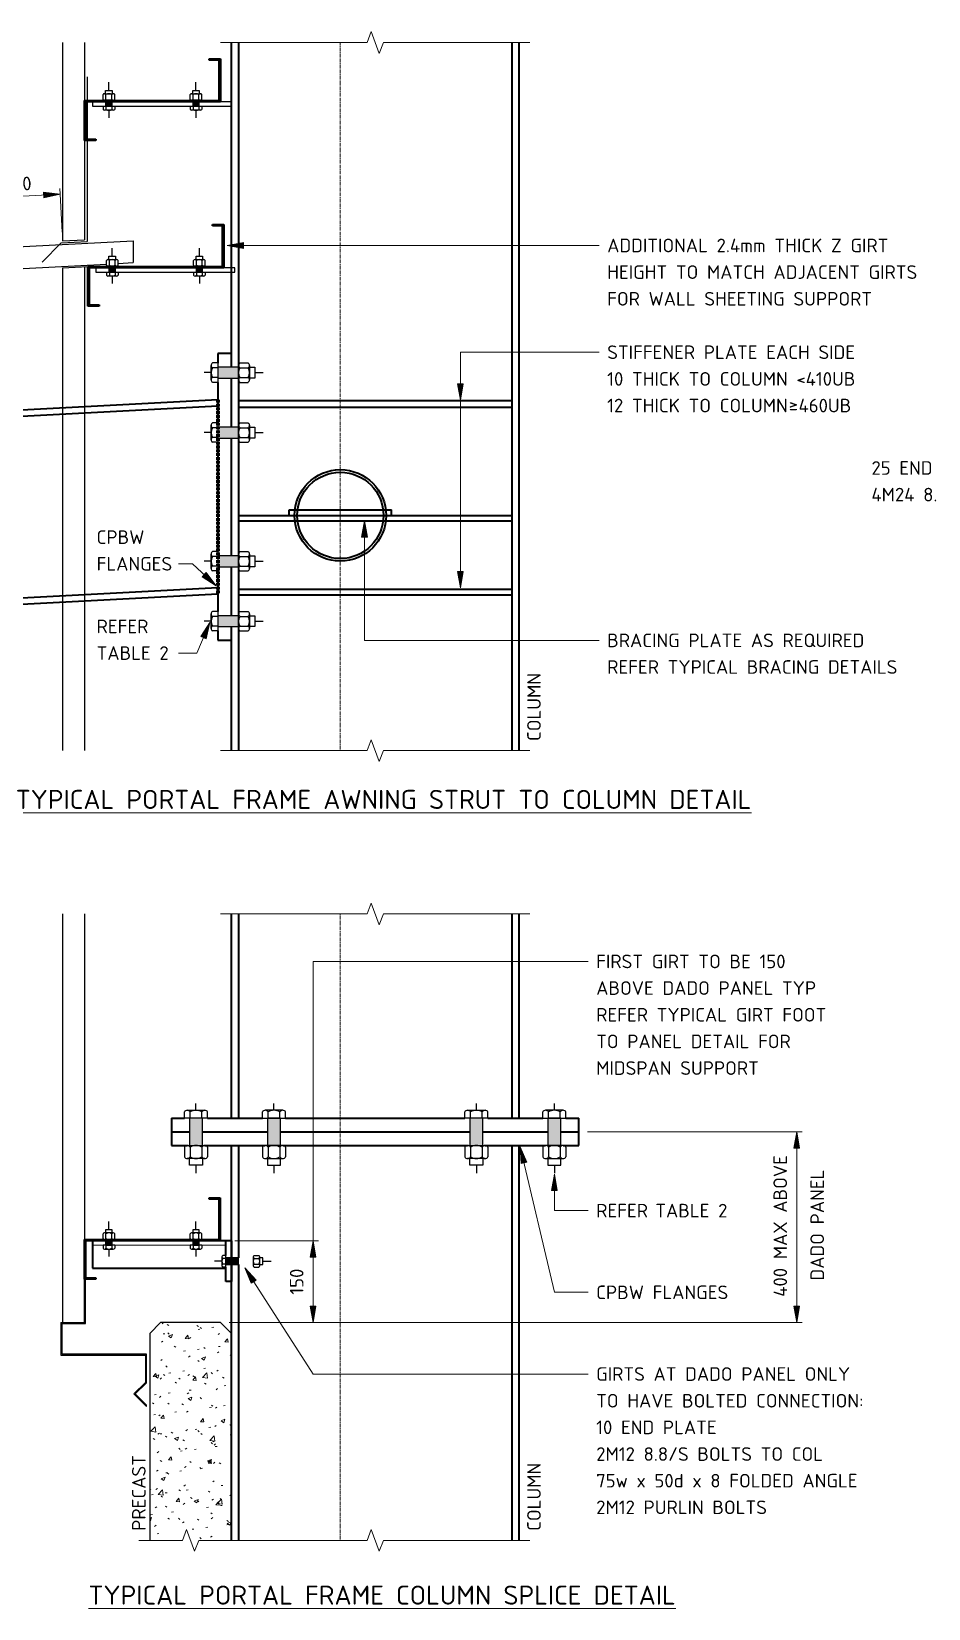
# Model space of a CAD drawing. Header units: millimetres. Extents: x 1310 to 9205, y 2519 to 7555.
# Drawn here: x 4229 to 5876, y 2644 to 5539 of the extents above; entities that cross this region are included whole.
import ezdxf

# ---------------------------------------------------------------- set-up
doc = ezdxf.new("R2010")
doc.units = ezdxf.units.MM
doc.linetypes.add('Centre x0_5', pattern=[10.25, 1.5, -1.25, 6.25, -1.25])
doc.linetypes.add('Dash', pattern=[7, 5, -2])
for name, color, linetype, lineweight in [('A-000-T_TEXT', 231, 'Continuous', 13), ('A-010-D_DIM', 211, 'Continuous', 13), ('A-010-D_DIM-10', 211, 'Continuous', 13), ('A-010-M_LINE', 90, 'Continuous', 13), ('Z-000-T_TEXT', 131, 'Continuous', 18), ('Z-060-M_DETAIL', 92, 'Continuous', 25)]:
    doc.layers.add(name, color=color, linetype=linetype, lineweight=lineweight)
doc.styles.add('ISOCPEUR', font='isocpeur.ttf', dxfattribs={"height": 25})
doc.styles.add('ISOCPEUR_1', font='isocpeur.ttf', dxfattribs={"height": 35})
doc.styles.add('ISOCPEUR_B', font='', dxfattribs={"height": 25})
doc.styles.get('ISOCPEUR_B').set_extended_font_data('ISOCPEUR', bold=True)
doc.dimstyles.new('2_5___Arrow', dxfattribs={"dimscale": 304.8, "dimtxt": 24.899529, "dimasz": 0.098425, "dimexe": 0.032808, "dimexo": 0.052493, "dimgap": 0.032808, "dimtad": 1, "dimdec": 0, "dimzin": 0, "dimdsep": 46, "dimtxsty": 'ISOCPEUR', "dimsah": 1, "dimcen": 0.09, "dimadec": 0, "dimazin": 0, "dimtfac": 1, "dimtdec": 4, "dimtix": 1, "dimtmove": 0, "dimatfit": 3, "dimfxl": 1, "dimtvp": 1, "dimtolj": 1, "dimtzin": 0, "dimlwd": 18, "dimlwe": 18, "dimarcsym": 2})
doc.dimstyles.new('2_5___Arrow___Transparent', dxfattribs={"dimscale": 304.8, "dimtxt": 24.899529, "dimasz": 0.098425, "dimexe": 0.032808, "dimexo": 0.052493, "dimgap": 0.008202, "dimtad": 1, "dimdec": 0, "dimzin": 0, "dimdsep": 46, "dimtxsty": 'ISOCPEUR', "dimsah": 1, "dimcen": 0.09, "dimadec": 0, "dimazin": 0, "dimtfac": 1, "dimtdec": 4, "dimtix": 1, "dimtmove": 0, "dimatfit": 3, "dimfxl": 1, "dimtvp": 1, "dimtolj": 1, "dimtzin": 0, "dimlwd": 18, "dimlwe": 18, "dimarcsym": 2})

# ---------------------------------------------------------------- blocks, each defined once
blk = doc.blocks.new('NRP_Break Line _v2_ - Section-3989034-S-6911 - _INDUSTRIAL_ TYPICAL PORTAL FRAME AND AWNING DETAILS')
at = {"layer": 'Z-060-M_DETAIL', "lineweight": 18}
for p, q in [((0, 0), (249, 0)), ((279, 0), (528, 0))]:
    blk.add_line(p, q, dxfattribs=at)
blk = doc.blocks.new('NRP_Bolt Detailed Section _v2_ - M20-3989036-S-6911 - _INDUSTRIAL_ TYPICAL PORTAL FRAME AND AWNING DETAILS')
at = {"layer": 'Z-060-M_DETAIL'}
blk.add_hatch(color=256, dxfattribs=at).paths.add_polyline_path([(0, -10), (38.2, -10), (38.2, 10), (0, 10)])
for p, q in [((-12.2, -13.3), (-12.2, 13.3)), ((0, 17.8), (-9.6, 17.8)), ((0, 8.9), (-9.6, 8.9)), ((0, 17.8), (0, -17.8)), ((38.2, 10), (0, 10)), ((0, 10), (0, -10)), ((38.2, -13.3), (38.2, 13.3)), ((38.2, -10), (38.2, 10)), ((40.7, 17.8), (55.7, 17.8)), ((40.7, 8.9), (55.7, 8.9)), ((58.2, 13.3), (58.2, -13.3)), ((58.2, 10), (68.2, 10)), ((68.2, 10), (68.2, -10)), ((68.2, 0), (83.2, 0)), ((-12.2, 0), (-25, 0)), ((0, -8.9), (-9.6, -8.9)), ((0, -17.8), (-9.6, -17.8)), ((0, -10), (38.2, -10)), ((40.7, -8.9), (55.7, -8.9)), ((40.7, -17.8), (55.7, -17.8)), ((68.2, -10), (58.2, -10))]:
    blk.add_line(p, q, dxfattribs=at)
for centre, radius, start, end in [((-7, 13.3), 5.16, 120.5102, 239.4898), ((4.6, 0), 16.8, 148.1145, 211.8855), ((43.4, 13.3), 5.16, 120.5102, 239.4898), ((55, 0), 16.8, 148.1145, 211.8855), ((53, 13.3), 5.16, 300.5102, 59.4898), ((41.4, 0), 16.8, 328.1145, 31.8855), ((-7, -13.3), 5.16, 120.5102, 239.4898), ((43.4, -13.3), 5.16, 120.5102, 239.4898), ((53, -13.3), 5.16, 300.5102, 59.4898)]:
    blk.add_arc(centre, radius, start, end, dxfattribs=at)
blk = doc.blocks.new('NRP_Break Line _v2_ - Section-3988991-S-6911 - _INDUSTRIAL_ TYPICAL PORTAL FRAME AND AWNING DETAILS')
at = {"layer": 'Z-060-M_DETAIL', "lineweight": 18}
for p, q in [((0, 0), (249, 0)), ((279, 0), (528, 0))]:
    blk.add_line(p, q, dxfattribs=at)
blk = doc.blocks.new('NRP_Break Line _v2_ - Section-V2-S-6911 - _INDUSTRIAL_ TYPICAL PORTAL FRAME AND AWNING DETAILS')
at = {"layer": 'Z-060-M_DETAIL', "lineweight": 18}
for p, q in [((20, 0), (60, 0)), ((90, 0), (150, 0))]:
    blk.add_line(p, q, dxfattribs=at)
blk = doc.blocks.new('NRP_Bolt Detailed Section _v2_ - M24-3989004-S-6911 - _INDUSTRIAL_ TYPICAL PORTAL FRAME AND AWNING DETAILS')
at = {"layer": 'Z-060-M_DETAIL'}
blk.add_hatch(color=256, dxfattribs=at).paths.add_polyline_path([(0, -12), (50, -12), (50, 12), (0, 12)])
for p, q in [((-14.6, 0), (-27, 0)), ((-14.6, -16), (-14.6, 16)), ((0, 21.3), (-11.6, 21.3)), ((0, 10.7), (-11.6, 10.7)), ((0, 21.3), (0, -21.3)), ((50, 12), (0, 12)), ((0, 12), (0, -12)), ((50, -16), (50, 16)), ((50, -12), (50, 12)), ((53, 21.3), (71, 21.3)), ((53, 10.7), (71, 10.7)), ((74, 16), (74, -16)), ((74, 12), (86, 12)), ((86, 12), (86, -12)), ((86, 0), (101, 0)), ((0, -10.7), (-11.6, -10.7)), ((0, -21.3), (-11.6, -21.3)), ((0, -12), (50, -12)), ((53, -10.7), (71, -10.7)), ((53, -21.3), (71, -21.3)), ((86, -12), (74, -12))]:
    blk.add_line(p, q, dxfattribs=at)
for centre, radius, start, end in [((-8.4, 16), 6.19, 120.5102, 239.4898), ((5.6, 0), 20.2, 148.1145, 211.8855), ((56.2, 16), 6.19, 120.5102, 239.4898), ((70.2, 0), 20.2, 148.1145, 211.8855), ((67.8, 16), 6.19, 300.5102, 59.4898), ((53.8, 0), 20.2, 328.1145, 31.8855), ((-8.4, -16), 6.19, 120.5102, 239.4898), ((56.2, -16), 6.19, 120.5102, 239.4898), ((67.8, -16), 6.19, 300.5102, 59.4898)]:
    blk.add_arc(centre, radius, start, end, dxfattribs=at)
blk = doc.blocks.new('NRP_Bolt Detailed Section _v2_ - M24-3989005-S-6911 - _INDUSTRIAL_ TYPICAL PORTAL FRAME AND AWNING DETAILS')
at = {"layer": 'Z-060-M_DETAIL'}
blk.add_hatch(color=256, dxfattribs=at).paths.add_polyline_path([(0, 12), (0, -12), (50, -12), (50, 12)])
for p, q in [((-14.6, 16), (-14.6, -16)), ((0, 21.3), (-11.6, 21.3)), ((0, 10.7), (-11.6, 10.7)), ((0, -21.3), (0, 21.3)), ((50, 12), (0, 12)), ((0, 12), (0, -12)), ((50, 16), (50, -16)), ((50, -12), (50, 12)), ((53, 21.3), (71, 21.3)), ((53, 10.7), (71, 10.7)), ((74, -16), (74, 16)), ((86, 12), (74, 12)), ((86, -12), (86, 12)), ((-14.6, 0), (-27, 0)), ((0, -10.7), (-11.6, -10.7)), ((0, -21.3), (-11.6, -21.3)), ((0, -12), (50, -12)), ((53, -10.7), (71, -10.7)), ((53, -21.3), (71, -21.3)), ((74, -12), (86, -12)), ((86, 0), (101, 0))]:
    blk.add_line(p, q, dxfattribs=at)
for centre, radius, start, end in [((-8.4, 16), 6.19, 120.5102, 239.4898), ((5.6, 0), 20.2, 148.1145, 211.8855), ((56.2, 16), 6.19, 120.5102, 239.4898), ((70.2, 0), 20.2, 148.1145, 211.8855), ((67.8, 16), 6.19, 300.5102, 59.4898), ((53.8, 0), 20.2, 328.1145, 31.8855), ((-8.4, -16), 6.19, 120.5102, 239.4898), ((56.2, -16), 6.19, 120.5102, 239.4898), ((67.8, -16), 6.19, 300.5102, 59.4898)]:
    blk.add_arc(centre, radius, start, end, dxfattribs=at)
blk = doc.blocks.new('NRP_Purlin Cleat _v2_ - 250-3992021-S-6911 - _INDUSTRIAL_ TYPICAL PORTAL FRAME AND AWNING DETAILS')
at = {"layer": 'Z-060-M_DETAIL'}
for points in [[(8, -71), (8, -59), (-3, -59), (-3, -71)], [(8, -231), (8, -219), (-3, -219), (-3, -231)]]:
    blk.add_hatch(color=256, dxfattribs=at).paths.add_polyline_path(points)
for p, q in [((0, 0), (0, -59)), ((8, 0), (0, 0)), ((8, -54.3), (8, 0)), ((-15, -73), (-15, -57)), ((-4.5, -54.3), (-13.5, -54.3)), ((-3, -57), (-3, -73)), ((8, -54.3), (13.8, -54.3)), ((8, -75.7), (8, -54.3)), ((15.3, -57), (15.3, -73)), ((-21, -65), (-36, -65)), ((-21, -71), (-21, -59)), ((-21, -59), (-15, -59)), ((-15, -71), (-21, -71)), ((-4.5, -59.7), (-13.5, -59.7)), ((-4.5, -70.3), (-13.5, -70.3)), ((-4.5, -75.7), (-13.5, -75.7)), ((-3, -59), (-3, -71)), ((8, -59), (-3, -59)), ((-3, -71), (8, -71)), ((0, -71), (0, -219)), ((8, -71), (8, -59)), ((8, -59.7), (13.8, -59.7)), ((8, -70.3), (13.8, -70.3)), ((8, -214.3), (8, -75.7)), ((8, -75.7), (13.8, -75.7)), ((15.3, -65), (29, -65)), ((-21, -225), (-36, -225)), ((-21, -231), (-21, -219)), ((-21, -219), (-15, -219)), ((-15, -231), (-21, -231)), ((-15, -233), (-15, -217)), ((-4.5, -214.3), (-13.5, -214.3)), ((-4.5, -219.7), (-13.5, -219.7)), ((-4.5, -230.3), (-13.5, -230.3)), ((-3, -217), (-3, -233)), ((-3, -219), (-3, -231)), ((8, -219), (-3, -219)), ((-3, -231), (8, -231)), ((0, -231), (0, -255)), ((8, -214.3), (13.8, -214.3)), ((8, -235.7), (8, -214.3)), ((8, -231), (8, -219)), ((8, -219.7), (13.8, -219.7)), ((8, -230.3), (13.8, -230.3)), ((15.3, -217), (15.3, -233)), ((15.3, -225), (29, -225)), ((-4.5, -235.7), (-13.5, -235.7)), ((0, -255), (8, -255)), ((8, -255), (8, -235.7)), ((8, -235.7), (13.8, -235.7))]:
    blk.add_line(p, q, dxfattribs=at)
for centre, radius, start, end in [((-11.9, -57), 3.1, 120.5102, 239.4898), ((-6.1, -57), 3.1, 300.5102, 59.4898), ((12.2, -57), 3.1, 300.5102, 59.4898), ((-4.9, -65), 10.1, 148.1145, 211.8855), ((-11.9, -73), 3.1, 120.5102, 239.4898), ((-13.1, -65), 10.1, 328.1145, 31.8855), ((-6.1, -73), 3.1, 300.5102, 59.4898), ((5.2, -65), 10.1, 328.1145, 31.8855), ((12.2, -73), 3.1, 300.5102, 59.4898), ((-11.9, -217), 3.1, 120.5102, 239.4898), ((-4.9, -225), 10.1, 148.1145, 211.8855), ((-11.9, -233), 3.1, 120.5102, 239.4898), ((-6.1, -217), 3.1, 300.5102, 59.4898), ((-13.1, -225), 10.1, 328.1145, 31.8855), ((-6.1, -233), 3.1, 300.5102, 59.4898), ((12.2, -217), 3.1, 300.5102, 59.4898), ((5.2, -225), 10.1, 328.1145, 31.8855), ((12.2, -233), 3.1, 300.5102, 59.4898)]:
    blk.add_arc(centre, radius, start, end, dxfattribs=at)
blk = doc.blocks.new('NRP_Bolt Detailed Section _v2_ - M12-3992074-S-6911 - _INDUSTRIAL_ TYPICAL PORTAL FRAME AND AWNING DETAILS')
at = {"layer": 'Z-060-M_DETAIL'}
blk.add_hatch(color=256, dxfattribs=at).paths.add_polyline_path([(0, 6), (0, -6), (23.2, -6), (23.2, 6)])
for p, q in [((-7.3, 8), (-7.3, -8)), ((0, 10.7), (-5.8, 10.7)), ((0, 5.3), (-5.8, 5.3)), ((0, -10.7), (0, 10.7)), ((23.2, 6), (0, 6)), ((0, 6), (0, -6)), ((23.2, -6), (23.2, 6)), ((50, 8), (50, -8)), ((51.5, 10.7), (60.5, 10.7)), ((51.5, 5.3), (60.5, 5.3)), ((62, -8), (62, 8)), ((68, 6), (62, 6)), ((68, -6), (68, 6)), ((-7.3, 0), (-21, 0)), ((0, -5.3), (-5.8, -5.3)), ((0, -10.7), (-5.8, -10.7)), ((0, -6), (23.2, -6)), ((51.5, -5.3), (60.5, -5.3)), ((51.5, -10.7), (60.5, -10.7)), ((62, -6), (68, -6)), ((68, 0), (83, 0))]:
    blk.add_line(p, q, dxfattribs=at)
for centre, radius, start, end in [((-4.2, 8), 3.1, 120.5102, 239.4898), ((2.8, 0), 10.1, 148.1145, 211.8855), ((53.1, 8), 3.1, 120.5102, 239.4898), ((60.1, 0), 10.1, 148.1145, 211.8855), ((58.9, 8), 3.1, 300.5102, 59.4898), ((51.9, 0), 10.1, 328.1145, 31.8855), ((-4.2, -8), 3.1, 120.5102, 239.4898), ((53.1, -8), 3.1, 120.5102, 239.4898), ((58.9, -8), 3.1, 300.5102, 59.4898)]:
    blk.add_arc(centre, radius, start, end, dxfattribs=at)
blk = doc.blocks.new('NRP_Bolt Detailed Section _v2_ - M12-3988971-S-6911 - _INDUSTRIAL_ TYPICAL PORTAL FRAME AND AWNING DETAILS')
at = {"layer": 'Z-060-M_DETAIL'}
blk.add_hatch(color=256, dxfattribs=at).paths.add_polyline_path([(0, 6), (0, -6), (10.4, -6), (10.4, 6)])
for p, q in [((-7.3, 8), (-7.3, -8)), ((0, 10.7), (-5.8, 10.7)), ((0, 5.3), (-5.8, 5.3)), ((0, -10.7), (0, 10.7)), ((10.4, 6), (0, 6)), ((0, 6), (0, -6)), ((10.4, 8), (10.4, -8)), ((10.4, -6), (10.4, 6)), ((11.9, 10.7), (20.9, 10.7)), ((11.9, 5.3), (20.9, 5.3)), ((22.4, -8), (22.4, 8)), ((28.4, 6), (22.4, 6)), ((28.4, -6), (28.4, 6)), ((-7.3, 0), (-21, 0)), ((0, -5.3), (-5.8, -5.3)), ((0, -10.7), (-5.8, -10.7)), ((0, -6), (10.4, -6)), ((11.9, -5.3), (20.9, -5.3)), ((11.9, -10.7), (20.9, -10.7)), ((22.4, -6), (28.4, -6)), ((28.4, 0), (43.4, 0))]:
    blk.add_line(p, q, dxfattribs=at)
for centre, radius, start, end in [((-4.2, 8), 3.1, 120.5102, 239.4898), ((2.8, 0), 10.1, 148.1145, 211.8855), ((13.5, 8), 3.1, 120.5102, 239.4898), ((20.5, 0), 10.1, 148.1145, 211.8855), ((19.3, 8), 3.1, 300.5102, 59.4898), ((12.3, 0), 10.1, 328.1145, 31.8855), ((-4.2, -8), 3.1, 120.5102, 239.4898), ((13.5, -8), 3.1, 120.5102, 239.4898), ((19.3, -8), 3.1, 300.5102, 59.4898)]:
    blk.add_arc(centre, radius, start, end, dxfattribs=at)
blk = doc.blocks.new('DIMBLOCK13-S-6911 - _INDUSTRIAL_ TYPICAL PORTAL FRAME AND AWNING DETAILS')
at = {"layer": 'A-010-D_DIM-10', "lineweight": 18}
for points in [[(5634.4, 3518.5), (5629.1, 3488.5), (5639.6, 3488.5)], [(5634.4, 3168.5), (5639.6, 3198.5), (5629.1, 3198.5)]]:
    blk.add_hatch(color=256, dxfattribs=at).paths.add_polyline_path(points)
for p, q in [((5634.4, 3518.5), (5250.4, 3518.5)), ((5634.4, 3518.5), (5629.1, 3488.5)), ((5634.4, 3518.5), (5634.4, 3168.5)), ((5639.6, 3488.5), (5634.4, 3518.5)), ((5634.4, 3518.5), (5644.4, 3518.5)), ((5629.1, 3488.5), (5639.6, 3488.5)), ((5639.6, 3198.5), (5629.1, 3198.5)), ((5629.1, 3198.5), (5634.4, 3168.5)), ((5634.4, 3168.5), (5639.6, 3198.5)), ((5634.4, 3168.5), (4592.4, 3168.5)), ((5634.4, 3168.5), (5644.4, 3168.5))]:
    blk.add_line(p, q, dxfattribs=at)
at = {"layer": 'A-010-D_DIM-10', "color": 0, "lineweight": 18, "char_height": 25, "attachment_point": 1, "rotation": 90, "line_spacing_factor": 1.149209, "style": 'ISOCPEUR'}
for s, insert, width in [('400 MAX ABOVE', (5591.7, 3215.7), 306.839), ('DADO PANEL', (5659.6, 3245.6), 235.013)]:
    blk.add_mtext(s, dxfattribs=dict(at, insert=insert, width=width))
blk = doc.blocks.new('DIMBLOCK14-S-6911 - _INDUSTRIAL_ TYPICAL PORTAL FRAME AND AWNING DETAILS')
at = {"layer": 'A-010-D_DIM-10', "lineweight": 18}
for points in [[(4746.4, 3318.5), (4741.1, 3288.5), (4751.6, 3288.5)], [(4746.4, 3168.5), (4751.6, 3198.5), (4741.1, 3198.5)]]:
    blk.add_hatch(color=256, dxfattribs=at).paths.add_polyline_path(points)
for p, q in [((4746.4, 3318.5), (4602.4, 3318.5)), ((4746.4, 3318.5), (4741.1, 3288.5)), ((4746.4, 3318.5), (4746.4, 3168.5)), ((4751.6, 3288.5), (4746.4, 3318.5)), ((4746.4, 3318.5), (4756.4, 3318.5)), ((4741.1, 3288.5), (4751.6, 3288.5)), ((4751.6, 3198.5), (4741.1, 3198.5)), ((4741.1, 3198.5), (4746.4, 3168.5)), ((4746.4, 3168.5), (4751.6, 3198.5)), ((4746.4, 3168.5), (4592.4, 3168.5)), ((4746.4, 3168.5), (4756.4, 3168.5))]:
    blk.add_line(p, q, dxfattribs=at)
at = {"layer": 'A-010-D_DIM-10', "color": 0, "lineweight": 18, "insert": (4703.7, 3219.6), "char_height": 25, "width": 57.46, "attachment_point": 1, "rotation": 90, "line_spacing_factor": 1.149209, "style": 'ISOCPEUR'}
blk.add_mtext('150', dxfattribs=at)
blk = doc.blocks.new('DIMBLOCK22-S-6911 - _INDUSTRIAL_ TYPICAL PORTAL FRAME AND AWNING DETAILS')
at = {"layer": 'A-010-D_DIM-10', "lineweight": 18}
for points in [[(4281.8, 5240.1), (4251.6, 5243.8), (4252.2, 5233.3)], [(4131.6, 5232.2), (4161.8, 5228.5), (4161.3, 5239.1)]]:
    blk.add_hatch(color=256, dxfattribs=at).paths.add_polyline_path(points)
for p, q in [((4131.6, 5232.2), (4131.1, 5242.2)), ((4281.8, 5240.1), (4131.6, 5232.2)), ((4281.8, 5240.1), (4251.6, 5243.8)), ((4251.6, 5243.8), (4252.2, 5233.3)), ((4252.2, 5233.3), (4281.8, 5240.1)), ((4281.8, 5240.1), (4281.3, 5250.1)), ((4281.8, 5240.1), (4285.5, 5170)), ((4161.3, 5239.1), (4131.6, 5232.2)), ((4131.6, 5232.2), (4161.8, 5228.5)), ((4131.6, 5232.2), (4138.5, 5101.4)), ((4161.8, 5228.5), (4161.3, 5239.1))]:
    blk.add_line(p, q, dxfattribs=at)
at = {"layer": 'A-010-D_DIM-10', "color": 0, "lineweight": 18, "insert": (4181, 5270), "char_height": 25, "width": 57.46, "attachment_point": 1, "rotation": 3, "line_spacing_factor": 1.149209, "style": 'ISOCPEUR'}
blk.add_mtext('150', dxfattribs=at)

msp = doc.modelspace()

# ---------------------------------------------------------------- hatches: boundary and pattern name
at = {"layer": 'A-000-T_TEXT', "lineweight": 18}
for points in [[(4588.4, 5145.8), (4618.4, 5140.5), (4618.4, 5151.1)], [(5016.8, 4861.9), (5022.1, 4891.9), (5011.5, 4891.9)], [(4840.8, 4640.4), (4835.5, 4610.4), (4846.1, 4610.4)], [(5016.8, 4517.4), (5022.1, 4547.4), (5011.5, 4547.4)], [(4568.3, 4520.8), (4550.1, 4545.2), (4542.8, 4537.5)], [(4556.7, 4453.6), (4540.2, 4428), (4549.9, 4423.9)], [(5126.9, 3490.9), (5128.6, 3460.5), (5138.9, 3462.9)], [(5189.4, 3441.1), (5184.2, 3411.1), (5194.7, 3411.1)], [(4621.3, 3268.8), (4633, 3240.7), (4641.9, 3246.4)]]:
    msp.add_hatch(color=7, dxfattribs=at).paths.add_polyline_path(points)
at = {"layer": 'Z-060-M_DETAIL', "lineweight": 18}
h = msp.add_hatch(dxfattribs=at)
h.set_pattern_fill('FP_1', color=8, style=0, pattern_type=2)
h.set_pattern_definition([(50, (0, 0), (72.87376, -6.3761), [7.62, -83.82]), (355, (0, 0), (-14.097, 76.4224), [6.096, -67.056]), (100.451, (6.07, -0.53), (58.777, 70.0469), [6.476, -71.236]), (46.184, (0, 20.32), (108.4314, -16.8175), [11.43, -125.73]), (96.636, (9.04, 18.92), (94.961, 98.9709), [9.714, -106.854]), (351.184, (0, 20.32), (94.9623, 98.9702), [9.144, -100.584]), (21, (10.16, 15.24), (60.64565, -40.90654), [7.62, -83.82]), (326, (10.16, 15.24), (24.7208, 73.6749), [6.096, -67.056]), (71.451, (15.214, 11.83), (85.3669, 32.7687), [6.476, -71.236]), (37.5, (0, 0), (1.23552, 33.82243), [3.353, -62.89, 3.353, -64.719, -67.31]), (37.5, (0, 0), (1.23552, 33.82243), [-134.315, 3.353, -63.957]), (7.5, (0, 0), (26.72815, 40.07255), [3.353, -35.458, 3.353, -61.366, -25.654]), (7.5, (0, 0), (26.72815, 40.07255), [-103.53, 3.353, -22.301]), (327.5, (-22.657, 0), (54.23632, -2.29212), [3.353, -22.047, 3.353, -75.895, -105.156]), (327.5, (-22.657, 0), (54.23632, -2.29212), [-104.648, 3.353, -101.803]), (317.5, (-32.817, 0), (59.25158, 10.17014), [3.353, -29.667, 3.353, -49.276, -74.676]), (317.5, (-32.817, 0), (59.25158, 10.17014), [-85.649, 3.353, -71.323])])
h.paths.add_polyline_path([(4596.4, 2768.5), (4596.4, 3148.5), (4576.4, 3168.5), (4466.4, 3168.5), (4446.4, 3148.5), (4446.4, 2768.5), (4506.4, 2768.5), (4513.9, 2788.5), (4520.8, 2770), (4536.9, 2770), (4536.4, 2768.5), (4576.4, 2768.5)])

# ---------------------------------------------------------------- linework, layer by layer
at = {"layer": 'A-000-T_TEXT', "color": 7, "lineweight": 18}
for p, q in [((4618.4, 5151.1), (4588.4, 5145.8)), ((4588.4, 5145.8), (4618.4, 5140.5)), ((4588.4, 5145.8), (5271.4, 5145.8)), ((4618.4, 5140.5), (4618.4, 5151.1)), ((5016.8, 4949.8), (5271.4, 4949.8)), ((5016.8, 4861.9), (5016.8, 4949.8)), ((5016.8, 4949.8), (5271.4, 4949.8)), ((5016.8, 4517.4), (5016.8, 4949.8)), ((5022.1, 4891.9), (5011.5, 4891.9)), ((5011.5, 4891.9), (5016.8, 4861.9)), ((5016.8, 4861.9), (5022.1, 4891.9)), ((4840.8, 4640.4), (4835.5, 4610.4)), ((4846.1, 4610.4), (4840.8, 4640.4)), ((4840.8, 4640.4), (4840.8, 4420.8)), ((4835.5, 4610.4), (4846.1, 4610.4)), ((4500.2, 4561.4), (4499.5, 4561.4)), ((4525.1, 4561.4), (4500.2, 4561.4)), ((4568.3, 4520.8), (4525.1, 4561.4)), ((5022.1, 4547.4), (5011.5, 4547.4)), ((5011.5, 4547.4), (5016.8, 4517.4)), ((5016.8, 4517.4), (5022.1, 4547.4)), ((4550.1, 4545.2), (4542.8, 4537.5)), ((4542.8, 4537.5), (4568.3, 4520.8)), ((4568.3, 4520.8), (4550.1, 4545.2)), ((4556.7, 4453.6), (4533.1, 4397.5)), ((4556.7, 4453.6), (4540.2, 4428)), ((4549.9, 4423.9), (4556.7, 4453.6)), ((4540.2, 4428), (4549.9, 4423.9)), ((4840.8, 4420.8), (5271.4, 4420.8)), ((4500.2, 4397.5), (4499.5, 4397.5)), ((4533.1, 4397.5), (4500.2, 4397.5)), ((4746.4, 3831.4), (5251.2, 3831.4)), ((4746.4, 3318.3), (4746.4, 3831.4)), ((5126.9, 3490.9), (5128.6, 3460.5)), ((5138.9, 3462.9), (5126.9, 3490.9)), ((5126.9, 3490.9), (5189.4, 3223.9)), ((5128.6, 3460.5), (5138.9, 3462.9)), ((5189.4, 3441.1), (5184.2, 3411.1)), ((5194.7, 3411.1), (5189.4, 3441.1)), ((5189.4, 3441.1), (5189.4, 3373.9)), ((5184.2, 3411.1), (5194.7, 3411.1)), ((5189.4, 3373.9), (5251.2, 3373.9)), ((4621.3, 3268.8), (4633, 3240.7)), ((4641.9, 3246.4), (4621.3, 3268.8)), ((4621.3, 3268.8), (4746.4, 3073.9)), ((4633, 3240.7), (4641.9, 3246.4)), ((5189.4, 3223.9), (5251.2, 3223.9)), ((4746.4, 3073.9), (5251.2, 3073.9))]:
    msp.add_line(p, q, dxfattribs=at)
at = {"layer": 'A-010-M_LINE', "lineweight": 25}
for p, q in [((4286.4, 5518.5), (4286.4, 5154.1)), ((4326.4, 5518.5), (4326.4, 5156.2)), ((4331.4, 5455.5), (4331.4, 5152.9)), ((2839.4, 5071.7), (4416.3, 5154.3)), ((4286.4, 5154.1), (4326.4, 5156.2)), ((4416.3, 5154.3), (4416.3, 5114.3)), ((4283.8, 5150.4), (4248.7, 5115.3)), ((4283.8, 5150.4), (4331.4, 5152.9)), ((2841.5, 5031.8), (4366.9, 5111.7)), ((4286.4, 5105), (4332.6, 5107.4)), ((4286.4, 5105), (4286.4, 4218.5)), ((4326.4, 5107.1), (4326.4, 4218.5)), ((4388.3, 5112.8), (4416.3, 5114.3)), ((4286.4, 3918.5), (4286.4, 3168.5)), ((4326.4, 3918.5), (4326.4, 3168.5)), ((4326.4, 3168.5), (4326.4, 3284.5)), ((4328.4, 3284.5), (4326.4, 3284.5)), ((4328.4, 3166.5), (4328.4, 3284.5)), ((4283.4, 3168.5), (4326.4, 3168.5)), ((4283.4, 3168.5), (4283.4, 3108.5)), ((4285.4, 3166.5), (4328.4, 3166.5)), ((4285.4, 3110.5), (4285.4, 3166.5)), ((4286.4, 3168.5), (4326.4, 3168.5)), ((4466.4, 3168.5), (4446.4, 3148.5)), ((4576.4, 3168.5), (4466.4, 3168.5)), ((4596.4, 3148.5), (4576.4, 3168.5)), ((4446.4, 3148.5), (4446.4, 2768.5)), ((4596.4, 2768.5), (4596.4, 3148.5)), ((4283.4, 3108.5), (4438.4, 3108.5)), ((4440.4, 3110.5), (4285.4, 3110.5)), ((4438.4, 3108.5), (4438.4, 3058.5)), ((4440.4, 3057.7), (4440.4, 3110.5)), ((4438.4, 3058.5), (4417.1, 3037.3)), ((4420, 3037.3), (4440.4, 3057.7)), ((4417.1, 3037.3), (4440.4, 3014.1)), ((4440.4, 3016.9), (4420, 3037.3)), ((4440.4, 3014.1), (4440.4, 3016.9))]:
    msp.add_line(p, q, dxfattribs=at)
at = {"layer": 'A-010-M_LINE', "lineweight": 35}
for p, q in [((4596.4, 4922.3), (4596.4, 5518.5)), ((4609.6, 5518.5), (4609.6, 4925.6)), ((5111.2, 5518.5), (5111.2, 4218.5)), ((5124.4, 5518.5), (5124.4, 4218.5)), ((4555.4, 5486), (4555.4, 5488.4)), ((4555.4, 5488.4), (4576.4, 5488.4)), ((4574, 5486), (4555.4, 5486)), ((4574, 5411.8), (4574, 5486)), ((4576.4, 5488.4), (4576.4, 5409.4)), ((4326.4, 5338.8), (4326.4, 5411.8)), ((4326.4, 5411.8), (4574, 5411.8)), ((4576.4, 5409.4), (4328.8, 5409.4)), ((4328.8, 5409.4), (4328.8, 5341.2)), ((4347.4, 5338.8), (4326.4, 5338.8)), ((4328.8, 5341.2), (4347.4, 5341.2)), ((4347.4, 5341.2), (4347.4, 5338.8)), ((4561.6, 5181.6), (4561.6, 5184)), ((4561.6, 5184), (4582.6, 5184)), ((4582.6, 5184), (4582.6, 5105)), ((4580.2, 5181.6), (4561.6, 5181.6)), ((4580.2, 5107.4), (4580.2, 5181.6)), ((4332.6, 5034.4), (4332.6, 5107.4)), ((4332.6, 5107.4), (4580.2, 5107.4)), ((4582.6, 5105), (4335, 5105)), ((4335, 5105), (4335, 5036.8)), ((4353.6, 5034.4), (4332.6, 5034.4)), ((4335, 5036.8), (4353.6, 5036.8)), ((4353.6, 5036.8), (4353.6, 5034.4)), ((4571.4, 4947.3), (4571.4, 4930)), ((4596.4, 4947.3), (4571.4, 4947.3)), ((4571.4, 4894.5), (4571.4, 4820)), ((4596.4, 4812.3), (4596.4, 4902.3)), ((4609.6, 4898.9), (4609.6, 4815.6)), ((4571.4, 4862.3), (2855.1, 4772.3)), ((4571.4, 4850.7), (2855.7, 4760.8)), ((4609.6, 4860.9), (5111.2, 4860.9)), ((4609.6, 4848.9), (5111.2, 4848.9)), ((4571.4, 4784.5), (4571.4, 4583.8)), ((4596.4, 4576), (4596.4, 4792.3)), ((4609.6, 4788.9), (4609.6, 4579.4)), ((4609.6, 4650.2), (5111.2, 4650.2)), ((4609.6, 4640.2), (5111.2, 4640.2)), ((4702.4, 4660.2), (4890.4, 4660.2)), ((4702.4, 4650.2), (4702.4, 4660.2)), ((4890.4, 4650.2), (4890.4, 4660.2)), ((4571.4, 4548.3), (4571.4, 4473.8)), ((4596.4, 4466), (4596.4, 4556)), ((4609.6, 4552.7), (4609.6, 4469.4)), ((4571.4, 4517.3), (2873.1, 4428.3)), ((4571.4, 4505.8), (2873.7, 4416.8)), ((4609.6, 4514.7), (5111.2, 4514.7)), ((4609.6, 4504.7), (5111.2, 4504.7)), ((4571.4, 4438.3), (4571.4, 4421)), ((4596.4, 4218.5), (4596.4, 4446)), ((4609.6, 4442.7), (4609.6, 4218.5)), ((4571.4, 4421), (4596.4, 4421)), ((4596.4, 3543.5), (4596.4, 3918.5)), ((4609.6, 3918.5), (4609.6, 3543.5)), ((5111.2, 3918.5), (5111.2, 3543.5)), ((5124.4, 3918.5), (5124.4, 3543.5)), ((4486.4, 3543.5), (4510, 3543.5)), ((4486.4, 3543.5), (4486.4, 3493.5)), ((4552.7, 3543.5), (4653.2, 3543.5)), ((4695.9, 3543.5), (5024.8, 3543.5)), ((5067.5, 3543.5), (5168, 3543.5)), ((5210.7, 3543.5), (5234.4, 3543.5)), ((5234.4, 3493.5), (5234.4, 3543.5)), ((4486.4, 3518.5), (4519.4, 3518.5)), ((4543.4, 3518.5), (4662.6, 3518.5)), ((4686.6, 3518.5), (5034.2, 3518.5)), ((5058.2, 3518.5), (5177.4, 3518.5)), ((5201.4, 3518.5), (5234.4, 3518.5)), ((4486.4, 3493.5), (4515.4, 3493.5)), ((4547.4, 3493.5), (4658.6, 3493.5)), ((4596.4, 3287), (4596.4, 3493.5)), ((4609.6, 3493.5), (4609.6, 3287)), ((4690.6, 3493.5), (5030.2, 3493.5)), ((5062.2, 3493.5), (5173.4, 3493.5)), ((5111.2, 3493.5), (5111.2, 2768.5)), ((5124.4, 3493.5), (5124.4, 2768.5)), ((5205.4, 3493.5), (5234.4, 3493.5)), ((4555.4, 3395.1), (4555.4, 3397.5)), ((4555.4, 3397.5), (4576, 3397.5)), ((4574, 3395.1), (4555.4, 3395.1)), ((4574, 3320.9), (4574, 3395.1)), ((4576, 3397.5), (4576, 3318.5)), ((4326.4, 3247.9), (4326.4, 3320.9)), ((4326.4, 3320.9), (4363.4, 3320.9)), ((4365.4, 3318.5), (4328.8, 3318.5)), ((4328.8, 3318.5), (4328.8, 3250.3)), ((4341.4, 3318.5), (4341.4, 3268.5)), ((4525.4, 3318.5), (4377.4, 3318.5)), ((4379.4, 3320.9), (4523.4, 3320.9)), ((4586.4, 3318.5), (4537.4, 3318.5)), ((4539.4, 3320.9), (4574, 3320.9)), ((4586.4, 3291.7), (4586.4, 3318.5)), ((4596.4, 3318.5), (4586.4, 3318.5)), ((4596.4, 3318.5), (4596.4, 3287)), ((4596.4, 2768.5), (4596.4, 3275)), ((4596.4, 3275), (4596.4, 3243.5)), ((4609.6, 3275), (4609.6, 2768.5)), ((4347.4, 3247.9), (4326.4, 3247.9)), ((4328.8, 3250.3), (4347.4, 3250.3)), ((4341.4, 3268.5), (4586.4, 3268.5)), ((4347.4, 3250.3), (4347.4, 3247.9)), ((4586.4, 3243.5), (4586.4, 3270.4)), ((4596.4, 3243.5), (4586.4, 3243.5))]:
    msp.add_line(p, q, dxfattribs=at)
at = {"layer": 'A-010-M_LINE', "linetype": 'Centre x0_5', "lineweight": 18}
for p, q in [((4796.4, 4218.5), (4796.4, 5518.5)), ((4796.4, 2768.5), (4796.4, 3918.5))]:
    msp.add_line(p, q, dxfattribs=at)
at = {"layer": 'A-010-M_LINE', "linetype": 'Dash', "lineweight": 100}
msp.add_line((4571.4, 4862.3), (4571.4, 4505.8), dxfattribs=at)
at = {"layer": 'A-010-M_LINE', "lineweight": 18}
for p, q in [((4365.4, 3318.5), (4341.4, 3318.5)), ((4341.4, 3318.5), (4341.4, 3310.5)), ((4341.4, 3310.5), (4360.7, 3310.5)), ((4525.4, 3318.5), (4377.4, 3318.5)), ((4382, 3310.5), (4520.7, 3310.5)), ((4586.4, 3318.5), (4537.4, 3318.5)), ((4542, 3310.5), (4586.4, 3310.5)), ((4586.4, 3310.5), (4586.4, 3318.5))]:
    msp.add_line(p, q, dxfattribs=at)
at = {"layer": 'A-010-M_LINE', "lineweight": 35}
for radius in [84, 79.2]:
    msp.add_circle((4796.4, 4650.2), radius, dxfattribs=at)
at = {"layer": 'Z-000-T_TEXT'}
for p, q in [((4845.4, 5518.5), (4852.9, 5538.5)), ((4852.9, 5538.5), (4867.9, 5498.5)), ((4596.4, 5518.5), (4576.4, 5518.5)), ((4867.9, 5498.5), (4875.4, 5518.5)), ((5124.4, 5518.5), (5144.4, 5518.5)), ((4852.9, 4238.5), (4845.4, 4218.5)), ((4867.9, 4198.5), (4852.9, 4238.5)), ((4596.4, 4218.5), (4576.4, 4218.5)), ((4875.4, 4218.5), (4867.9, 4198.5)), ((5124.4, 4218.5), (5144.4, 4218.5)), ((4845.4, 3918.5), (4852.9, 3938.5)), ((4852.9, 3938.5), (4867.9, 3898.5)), ((4596.4, 3918.5), (4576.4, 3918.5)), ((4867.9, 3898.5), (4875.4, 3918.5)), ((5124.4, 3918.5), (5144.4, 3918.5)), ((4513.9, 2788.5), (4506.4, 2768.5)), ((4528.9, 2748.5), (4513.9, 2788.5)), ((4852.9, 2788.5), (4845.4, 2768.5)), ((4867.9, 2748.5), (4852.9, 2788.5)), ((4446.4, 2768.5), (4426.4, 2768.5)), ((4536.4, 2768.5), (4528.9, 2748.5)), ((4596.4, 2768.5), (4576.4, 2768.5)), ((4875.4, 2768.5), (4867.9, 2748.5)), ((5124.4, 2768.5), (5144.4, 2768.5))]:
    msp.add_line(p, q, dxfattribs=at)

# ---------------------------------------------------------------- block references
at = {"layer": 'Z-060-M_DETAIL', "lineweight": 18}
for p in [(4596.4, 5518.5), (4596.4, 3918.5)]:
    msp.add_blockref('NRP_Break Line _v2_ - Section-3988991-S-6911 - _INDUSTRIAL_ TYPICAL PORTAL FRAME AND AWNING DETAILS', p, dxfattribs=at)
at = {"layer": 'Z-060-M_DETAIL'}
for name, p, rotation in [('NRP_Purlin Cleat _v2_ - 250-3992021-S-6911 - _INDUSTRIAL_ TYPICAL PORTAL FRAME AND AWNING DETAILS', (4596.4, 5409.4), 270.0000000000002), ('NRP_Purlin Cleat _v2_ - 250-3992021-S-6911 - _INDUSTRIAL_ TYPICAL PORTAL FRAME AND AWNING DETAILS', (4602.6, 5105), 270.0000000000002), ('NRP_Bolt Detailed Section _v2_ - M24-3989004-S-6911 - _INDUSTRIAL_ TYPICAL PORTAL FRAME AND AWNING DETAILS', (4531.4, 3543.5), 269.9999999999997), ('NRP_Bolt Detailed Section _v2_ - M24-3989005-S-6911 - _INDUSTRIAL_ TYPICAL PORTAL FRAME AND AWNING DETAILS', (4674.6, 3543.5), 270.0000000000003), ('NRP_Bolt Detailed Section _v2_ - M24-3989004-S-6911 - _INDUSTRIAL_ TYPICAL PORTAL FRAME AND AWNING DETAILS', (5046.2, 3543.5), 269.9999999999997), ('NRP_Bolt Detailed Section _v2_ - M24-3989005-S-6911 - _INDUSTRIAL_ TYPICAL PORTAL FRAME AND AWNING DETAILS', (5189.4, 3543.5), 270.0000000000003), ('NRP_Bolt Detailed Section _v2_ - M12-3988971-S-6911 - _INDUSTRIAL_ TYPICAL PORTAL FRAME AND AWNING DETAILS', (4371.4, 3310.5), 90), ('NRP_Bolt Detailed Section _v2_ - M12-3988971-S-6911 - _INDUSTRIAL_ TYPICAL PORTAL FRAME AND AWNING DETAILS', (4531.4, 3310.5), 90)]:
    msp.add_blockref(name, p, dxfattribs=dict(at, rotation=rotation))
for name, p in [('NRP_Bolt Detailed Section _v2_ - M20-3989036-S-6911 - _INDUSTRIAL_ TYPICAL PORTAL FRAME AND AWNING DETAILS', (4571.4, 4912.3)), ('NRP_Bolt Detailed Section _v2_ - M20-3989036-S-6911 - _INDUSTRIAL_ TYPICAL PORTAL FRAME AND AWNING DETAILS', (4571.4, 4802.3)), ('NRP_Bolt Detailed Section _v2_ - M20-3989036-S-6911 - _INDUSTRIAL_ TYPICAL PORTAL FRAME AND AWNING DETAILS', (4571.4, 4566)), ('NRP_Bolt Detailed Section _v2_ - M20-3989036-S-6911 - _INDUSTRIAL_ TYPICAL PORTAL FRAME AND AWNING DETAILS', (4571.4, 4456)), ('NRP_Bolt Detailed Section _v2_ - M12-3992074-S-6911 - _INDUSTRIAL_ TYPICAL PORTAL FRAME AND AWNING DETAILS', (4586.4, 3281))]:
    msp.add_blockref(name, p, dxfattribs=at)
at = {"layer": 'Z-060-M_DETAIL', "lineweight": 18, "rotation": 180}
for name, p in [('NRP_Break Line _v2_ - Section-3989034-S-6911 - _INDUSTRIAL_ TYPICAL PORTAL FRAME AND AWNING DETAILS', (5124.4, 4218.5)), ('NRP_Break Line _v2_ - Section-V2-S-6911 - _INDUSTRIAL_ TYPICAL PORTAL FRAME AND AWNING DETAILS', (4596.4, 2768.5)), ('NRP_Break Line _v2_ - Section-3989034-S-6911 - _INDUSTRIAL_ TYPICAL PORTAL FRAME AND AWNING DETAILS', (5124.4, 2768.5))]:
    msp.add_blockref(name, p, dxfattribs=at)

# ---------------------------------------------------------------- texts
at = {"layer": 'A-000-T_TEXT', "color": 7, "lineweight": 18, "attachment_point": 1}
for s, insert, char_height, width, style in [('ADDITIONAL 2.4mm THICK Z GIRT', (5286.4, 5158.3), 25, 604.472, 'ISOCPEUR'), ('HEIGHT TO MATCH ADJACENT GIRTS', (5286.4, 5109.4), 25, 666.202, 'ISOCPEUR'), ('FOR WALL SHEETING SUPPORT', (5286.4, 5060.4), 25, 570, 'ISOCPEUR'), ('STIFFENER PLATE EACH SIDE', (5286.4, 4962.3), 25, 538.734, 'ISOCPEUR'), ('10 THICK TO COLUMN <410UB', (5286.4, 4913.3), 25, 534.726, 'ISOCPEUR'), ('12 THICK TO COLUMN ', (5286.4, 4864.4), 25, 404.05, 'ISOCPEUR'), ('460UB', (5637.7, 4864.4), 25, 115.443, 'ISOCPEUR'), ('≥', (5619.8, 4864.4), 25, 21.646, 'ISOCPEUR'), ('25 END PLATE 6CFW', (5771.6, 4749.8), 25, 385.612, 'ISOCPEUR'), ('4M24 8.8/TB BOLTS', (5771.6, 4700.9), 25, 373.586, 'ISOCPEUR'), ('CPBW', (4348.9, 4622.8), 25, 103.418, 'ISOCPEUR'), ('FLANGES', (4348.9, 4573.9), 25, 164.346, 'ISOCPEUR'), ('REFER', (4348.9, 4458.9), 25, 113.038, 'ISOCPEUR'), ('BRACING PLATE AS REQUIRED', (5286.4, 4433.3), 25, 551.561, 'ISOCPEUR'), ('TABLE 2', (4348.9, 4410), 25, 164.346, 'ISOCPEUR_B'), ('REFER TYPICAL BRACING DETAILS', (5286.4, 4384.4), 25, 628.523, 'ISOCPEUR'), ('\\LTYPICAL PORTAL FRAME AWNING STRUT TO COLUMN DETAIL', (4200.3, 4146.3), 35, 1598.565, 'ISOCPEUR_1'), ('FIRST GIRT TO BE 150', (5266.2, 3843.9), 25, 409.662, 'ISOCPEUR'), ('ABOVE DADO PANEL TYP', (5266.2, 3795), 25, 472.996, 'ISOCPEUR'), ('REFER TYPICAL GIRT FOOT', (5266.2, 3746), 25, 497.848, 'ISOCPEUR'), ('TO PANEL DETAIL FOR', (5266.2, 3697.1), 25, 419.283, 'ISOCPEUR'), ('MIDSPAN SUPPORT', (5266.2, 3648.1), 25, 346.329, 'ISOCPEUR'), ('REFER ', (5266.2, 3386.4), 25, 131.477, 'ISOCPEUR'), ('TABLE 2', (5374.7, 3386.4), 25, 164.346, 'ISOCPEUR_B'), ('CPBW FLANGES', (5266.2, 3236.4), 25, 286.202, 'ISOCPEUR'), ('GIRTS AT DADO PANEL ONLY', (5266.2, 3086.4), 25, 545.147, 'ISOCPEUR'), ('TO HAVE BOLTED CONNECTION:', (5266.2, 3037.4), 25, 570, 'ISOCPEUR'), ('10 END PLATE', (5266.2, 2988.5), 25, 262.152, 'ISOCPEUR'), ('2M12 8.8/S BOLTS TO COL', (5266.2, 2939.5), 25, 490.633, 'ISOCPEUR'), ('75w x 50d x 8 FOLDED ANGLE', (5266.2, 2890.6), 25, 566.793, 'ISOCPEUR'), ('2M12 PURLIN BOLTS', (5266.2, 2841.7), 25, 367.173, 'ISOCPEUR'), ('\\LTYPICAL PORTAL FRAME COLUMN SPLICE DETAIL', (4333.9, 2685.5), 35, 1274.683, 'ISOCPEUR_1')]:
    msp.add_mtext(s, dxfattribs=dict(at, insert=insert, char_height=char_height, width=width, style=style))
at = {"layer": 'A-000-T_TEXT', "color": 7, "lineweight": 18, "char_height": 25, "attachment_point": 1, "rotation": 90, "style": 'ISOCPEUR'}
for s, insert, width in [('COLUMN', (5139.5, 4236), 142.7), ('PRECAST', (4413.9, 2786), 166.751), ('COLUMN', (5139.5, 2786), 142.7)]:
    msp.add_mtext(s, dxfattribs=dict(at, insert=insert, width=width))

# ---------------------------------------------------------------- dimensions: what is measured, and where the dimension line sits
at = {"layer": 'A-010-D_DIM', "lineweight": 18}
for base, p1, p2, angle, dimstyle, override, picture, middle in [((4131.6, 5232.2), (4286.4, 5154.1), (4139.3, 5085.4), 3, '2_5___Arrow___Transparent', {"dimpost": '<>', "dimfxl": 162.294192}, 'DIMBLOCK22-S-6911 - _INDUSTRIAL_ TYPICAL PORTAL FRAME AND AWNING DETAILS', (4205.9, 5251.1)), ((4746.4, 3168.5), (4586.4, 3318.5), (4576.4, 3168.5), 90, '2_5___Arrow', {"dimpost": '<>', "dimfxl": 150.332964}, 'DIMBLOCK14-S-6911 - _INDUSTRIAL_ TYPICAL PORTAL FRAME AND AWNING DETAILS', (4723.9, 3243.5))]:
    dim = msp.add_linear_dim(base=base, p1=p1, p2=p2, angle=angle, dimstyle=dimstyle, override=override, dxfattribs=at)
    dim.commit()
    dim.dimension.update_dxf_attribs({"geometry": picture, "text_midpoint": middle})
dim = msp.add_linear_dim(base=(5634.4, 3168.5), p1=(5234.4, 3518.5), p2=(4576.4, 3168.5), angle=90, text='400 MAX ABOVE\\XDADO PANEL', dimstyle='2_5___Arrow', override={"dimpost": '<>', "dimfxl": 745.294573}, dxfattribs=at)
dim.commit()
dim.dimension.update_dxf_attribs({"geometry": 'DIMBLOCK13-S-6911 - _INDUSTRIAL_ TYPICAL PORTAL FRAME AND AWNING DETAILS', "text_midpoint": (5634.4, 3343.5)})

doc.saveas('drawing.dxf')
